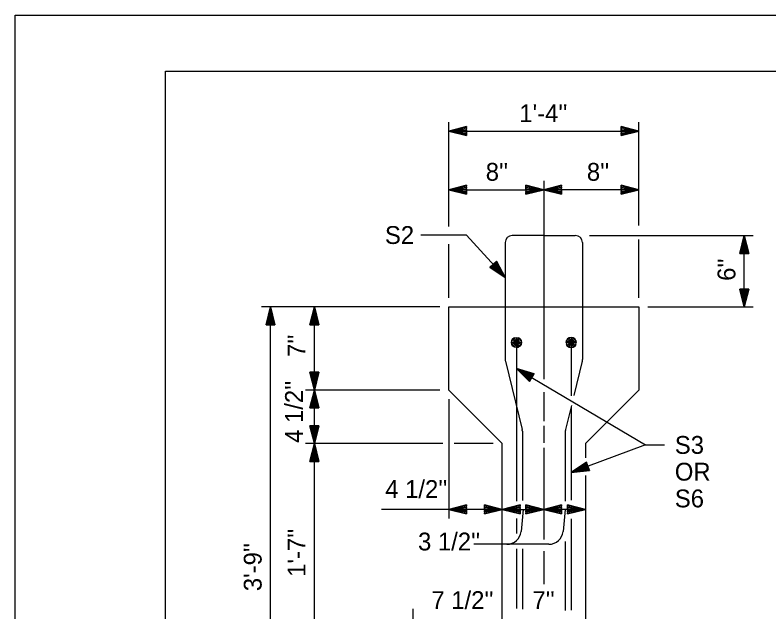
# Model space of a CAD drawing. Extents: x 0 to 34.7, y 0 to 24.5.
# Drawn here: x 0 to 5.29, y 17.82 to 22 of the extents above; entities that cross this region are included whole.
import ezdxf

# ---------------------------------------------------------------- set-up
doc = ezdxf.new("R2010")
doc.units = 0
for name, color, linetype in [('Dimension Lines', 7, 'Continuous'), ('Mis Center Lines', 7, 'Continuous'), ('Plan Sheet', 7, 'Continuous'), ('Plot Shape', 7, 'Continuous'), ('Rebar Lines', 7, 'Continuous'), ('Sup Concrete Girder Lines', 7, 'Continuous'), ('Text', 7, 'Continuous'), ('User Information Notes', 7, 'Continuous')]:
    doc.layers.add(name, color=color, linetype=linetype)

msp = doc.modelspace()

# ---------------------------------------------------------------- linework, layer by layer
at = {"layer": 'Dimension Lines'}
for p, q in [((3.0402, 20.5176), (3.0402, 21.2501)), ((4.3736, 20.5246), (4.3736, 21.2501)), ((3.0402, 21.1871), (4.3736, 21.1871)), ((3.0402, 20.7765), (3.7069, 20.7765)), ((4.3736, 20.7765), (3.7069, 20.7765)), ((4.0277, 20.4554), (5.1756, 20.4554)), ((5.1126, 19.9554), (5.1126, 20.4554)), ((4.3736, 20.0184), (4.3736, 20.4262)), ((3.0402, 20.0184), (3.0402, 20.3943)), ((2.9772, 19.9554), (1.728, 19.9554)), ((1.791, 16.2054), (1.791, 19.9554)), ((2.0983, 19.372), (2.0983, 19.9554)), ((4.4366, 19.9554), (5.1756, 19.9554)), ((2.9772, 19.372), (2.0353, 19.372)), ((2.0983, 18.997), (2.0983, 19.372)), ((3.0402, 19.309), (3.0402, 18.4727)), ((2.9991, 18.997), (2.0353, 18.997)), ((2.0983, 17.4137), (2.0983, 18.997)), ((3.3522, 18.997), (3.0775, 18.997)), ((4.4193, 18.9881), (3.8988, 18.7948)), ((3.4152, 18.5357), (2.5691, 18.5357)), ((3.4152, 18.5357), (3.7069, 18.5357)), ((3.5613, 18.5357), (3.5472, 18.3822)), ((3.9986, 18.5357), (3.7069, 18.5357)), ((3.8563, 18.5357), (3.8423, 18.3822)), ((3.7427, 18.2914), (3.2154, 18.2914)), ((2.7902, 16.8517), (2.7902, 17.8384))]:
    msp.add_line(p, q, dxfattribs=at)
for points in [[(3.1652, 21.1871), (3.1652, 21.1809), (3.0402, 21.1871), (3.1652, 21.1746), (3.1652, 21.1684), (3.0402, 21.1871), (3.1652, 21.1621), (3.1652, 21.1559), (3.0402, 21.1871), (3.1652, 21.2184), (3.1652, 21.2121), (3.0402, 21.1871), (3.1652, 21.2059), (3.1652, 21.1996), (3.0402, 21.1871), (3.1652, 21.1934), (3.1652, 21.1559), (3.1652, 21.2184), (3.0402, 21.1871), (3.1652, 21.1559)], [(4.2486, 21.1871), (4.2486, 21.1934), (4.3736, 21.1871), (4.2486, 21.1996), (4.2486, 21.2059), (4.3736, 21.1871), (4.2486, 21.2121), (4.2486, 21.2184), (4.3736, 21.1871), (4.2486, 21.1559), (4.2486, 21.1621), (4.3736, 21.1871), (4.2486, 21.1684), (4.2486, 21.1746), (4.3736, 21.1871), (4.2486, 21.1809), (4.2486, 21.2184), (4.2486, 21.1559), (4.3736, 21.1871), (4.2486, 21.2184)], [(3.1652, 20.7765), (3.1652, 20.7702), (3.0402, 20.7765), (3.1652, 20.764), (3.1652, 20.7577), (3.0402, 20.7765), (3.1652, 20.7515), (3.1652, 20.7452), (3.0402, 20.7765), (3.1652, 20.8077), (3.1652, 20.8015), (3.0402, 20.7765), (3.1652, 20.7952), (3.1652, 20.789), (3.0402, 20.7765), (3.1652, 20.7827), (3.1652, 20.7452), (3.1652, 20.8077), (3.0402, 20.7765), (3.1652, 20.7452)], [(3.5819, 20.7765), (3.5819, 20.7827), (3.7069, 20.7765), (3.5819, 20.789), (3.5819, 20.7952), (3.7069, 20.7765), (3.5819, 20.8015), (3.5819, 20.8077), (3.7069, 20.7765), (3.5819, 20.7452), (3.5819, 20.7515), (3.7069, 20.7765), (3.5819, 20.7577), (3.5819, 20.764), (3.7069, 20.7765), (3.5819, 20.7702), (3.5819, 20.8077), (3.5819, 20.7452), (3.7069, 20.7765), (3.5819, 20.8077)], [(3.8319, 20.7765), (3.8319, 20.7702), (3.7069, 20.7765), (3.8319, 20.764), (3.8319, 20.7577), (3.7069, 20.7765), (3.8319, 20.7515), (3.8319, 20.7452), (3.7069, 20.7765), (3.8319, 20.8077), (3.8319, 20.8015), (3.7069, 20.7765), (3.8319, 20.7952), (3.8319, 20.789), (3.7069, 20.7765), (3.8319, 20.7827), (3.8319, 20.7452), (3.8319, 20.8077), (3.7069, 20.7765), (3.8319, 20.7452)], [(4.2486, 20.7765), (4.2486, 20.7827), (4.3736, 20.7765), (4.2486, 20.789), (4.2486, 20.7952), (4.3736, 20.7765), (4.2486, 20.8015), (4.2486, 20.8077), (4.3736, 20.7765), (4.2486, 20.7452), (4.2486, 20.7515), (4.3736, 20.7765), (4.2486, 20.7577), (4.2486, 20.764), (4.3736, 20.7765), (4.2486, 20.7702), (4.2486, 20.8077), (4.2486, 20.7452), (4.3736, 20.7765), (4.2486, 20.8077)], [(3.4361, 20.1618), (3.1643, 20.4587), (2.845, 20.4587)], [(5.1126, 20.3304), (5.1063, 20.3304), (5.1126, 20.4554), (5.1001, 20.3304), (5.0938, 20.3304), (5.1126, 20.4554), (5.0876, 20.3304), (5.0813, 20.3304), (5.1126, 20.4554), (5.1438, 20.3304), (5.1376, 20.3304), (5.1126, 20.4554), (5.1313, 20.3304), (5.1251, 20.3304), (5.1126, 20.4554), (5.1188, 20.3304), (5.0813, 20.3304), (5.1438, 20.3304), (5.1126, 20.4554), (5.0813, 20.3304)], [(3.3517, 20.254), (3.3563, 20.2582), (3.4361, 20.1618), (3.3609, 20.2624), (3.3655, 20.2667), (3.4361, 20.1618), (3.3702, 20.2709), (3.3747, 20.2751), (3.4361, 20.1618), (3.3287, 20.2329), (3.3333, 20.2371), (3.4361, 20.1618), (3.3379, 20.2414), (3.3425, 20.2456), (3.4361, 20.1618), (3.3471, 20.2498), (3.3747, 20.2751), (3.3287, 20.2329), (3.4361, 20.1618), (3.3747, 20.2751)], [(5.1126, 20.0804), (5.1188, 20.0804), (5.1126, 19.9554), (5.1251, 20.0804), (5.1313, 20.0804), (5.1126, 19.9554), (5.1376, 20.0804), (5.1438, 20.0804), (5.1126, 19.9554), (5.0813, 20.0804), (5.0876, 20.0804), (5.1126, 19.9554), (5.0938, 20.0804), (5.1001, 20.0804), (5.1126, 19.9554), (5.1063, 20.0804), (5.1438, 20.0804), (5.0813, 20.0804), (5.1126, 19.9554), (5.1438, 20.0804)], [(1.791, 19.8304), (1.7847, 19.8304), (1.791, 19.9554), (1.7785, 19.8304), (1.7722, 19.8304), (1.791, 19.9554), (1.766, 19.8304), (1.7597, 19.8304), (1.791, 19.9554), (1.8222, 19.8304), (1.816, 19.8304), (1.791, 19.9554), (1.8097, 19.8304), (1.8035, 19.8304), (1.791, 19.9554), (1.7972, 19.8304), (1.7597, 19.8304), (1.8222, 19.8304), (1.791, 19.9554), (1.7597, 19.8304)], [(2.0983, 19.8304), (2.092, 19.8304), (2.0983, 19.9554), (2.0858, 19.8304), (2.0795, 19.8304), (2.0983, 19.9554), (2.0733, 19.8304), (2.067, 19.8304), (2.0983, 19.9554), (2.1295, 19.8304), (2.1233, 19.8304), (2.0983, 19.9554), (2.117, 19.8304), (2.1108, 19.8304), (2.0983, 19.9554), (2.1045, 19.8304), (2.067, 19.8304), (2.1295, 19.8304), (2.0983, 19.9554), (2.067, 19.8304)], [(3.515, 19.5232), (4.4193, 18.9881), (4.5538, 18.9881)], [(3.6226, 19.4595), (3.6194, 19.4542), (3.515, 19.5232), (3.6162, 19.4487), (3.613, 19.4434), (3.515, 19.5232), (3.6099, 19.438), (3.6067, 19.4326), (3.515, 19.5232), (3.6385, 19.4864), (3.6353, 19.481), (3.515, 19.5232), (3.6321, 19.4757), (3.629, 19.4703), (3.515, 19.5232), (3.6258, 19.4649), (3.6067, 19.4326), (3.6385, 19.4864), (3.515, 19.5232), (3.6067, 19.4326)], [(2.0983, 19.497), (2.1045, 19.497), (2.0983, 19.372), (2.1108, 19.497), (2.117, 19.497), (2.0983, 19.372), (2.1233, 19.497), (2.1295, 19.497), (2.0983, 19.372), (2.067, 19.497), (2.0733, 19.497), (2.0983, 19.372), (2.0795, 19.497), (2.0858, 19.497), (2.0983, 19.372), (2.092, 19.497), (2.1295, 19.497), (2.067, 19.497), (2.0983, 19.372), (2.1295, 19.497)], [(2.0983, 19.247), (2.092, 19.247), (2.0983, 19.372), (2.0858, 19.247), (2.0795, 19.247), (2.0983, 19.372), (2.0733, 19.247), (2.067, 19.247), (2.0983, 19.372), (2.1295, 19.247), (2.1233, 19.247), (2.0983, 19.372), (2.117, 19.247), (2.1108, 19.247), (2.0983, 19.372), (2.1045, 19.247), (2.067, 19.247), (2.1295, 19.247), (2.0983, 19.372), (2.067, 19.247)], [(2.0983, 19.122), (2.1045, 19.122), (2.0983, 18.997), (2.1108, 19.122), (2.117, 19.122), (2.0983, 18.997), (2.1233, 19.122), (2.1295, 19.122), (2.0983, 18.997), (2.067, 19.122), (2.0733, 19.122), (2.0983, 18.997), (2.0795, 19.122), (2.0858, 19.122), (2.0983, 18.997), (2.092, 19.122), (2.1295, 19.122), (2.067, 19.122), (2.0983, 18.997), (2.1295, 19.122)], [(2.0983, 18.872), (2.092, 18.872), (2.0983, 18.997), (2.0858, 18.872), (2.0795, 18.872), (2.0983, 18.997), (2.0733, 18.872), (2.067, 18.872), (2.0983, 18.997), (2.1295, 18.872), (2.1233, 18.872), (2.0983, 18.997), (2.117, 18.872), (2.1108, 18.872), (2.0983, 18.997), (2.1045, 18.872), (2.067, 18.872), (2.1295, 18.872), (2.0983, 18.997), (2.067, 18.872)], [(4.0159, 18.8383), (4.0181, 18.8325), (3.8988, 18.7948), (4.0203, 18.8266), (4.0225, 18.8208), (3.8988, 18.7948), (4.0246, 18.8149), (4.0268, 18.8091), (3.8988, 18.7948), (4.0051, 18.8677), (4.0072, 18.8618), (3.8988, 18.7948), (4.0094, 18.8559), (4.0116, 18.85), (3.8988, 18.7948), (4.0138, 18.8442), (4.0268, 18.8091), (4.0051, 18.8677), (3.8988, 18.7948), (4.0268, 18.8091)], [(3.1652, 18.5357), (3.1652, 18.5294), (3.0402, 18.5357), (3.1652, 18.5232), (3.1652, 18.5169), (3.0402, 18.5357), (3.1652, 18.5107), (3.1652, 18.5044), (3.0402, 18.5357), (3.1652, 18.5669), (3.1652, 18.5607), (3.0402, 18.5357), (3.1652, 18.5544), (3.1652, 18.5482), (3.0402, 18.5357), (3.1652, 18.5419), (3.1652, 18.5044), (3.1652, 18.5669), (3.0402, 18.5357), (3.1652, 18.5044)], [(3.2902, 18.5357), (3.2902, 18.5419), (3.4152, 18.5357), (3.2902, 18.5482), (3.2902, 18.5544), (3.4152, 18.5357), (3.2902, 18.5607), (3.2902, 18.5669), (3.4152, 18.5357), (3.2902, 18.5044), (3.2902, 18.5107), (3.4152, 18.5357), (3.2902, 18.5169), (3.2902, 18.5232), (3.4152, 18.5357), (3.2902, 18.5294), (3.2902, 18.5669), (3.2902, 18.5044), (3.4152, 18.5357), (3.2902, 18.5669)], [(3.5402, 18.5357), (3.5402, 18.5294), (3.4152, 18.5357), (3.5402, 18.5232), (3.5402, 18.5169), (3.4152, 18.5357), (3.5402, 18.5107), (3.5402, 18.5044), (3.4152, 18.5357), (3.5402, 18.5669), (3.5402, 18.5607), (3.4152, 18.5357), (3.5402, 18.5544), (3.5402, 18.5482), (3.4152, 18.5357), (3.5402, 18.5419), (3.5402, 18.5044), (3.5402, 18.5669), (3.4152, 18.5357), (3.5402, 18.5044)], [(3.5819, 18.5357), (3.5819, 18.5419), (3.7069, 18.5357), (3.5819, 18.5482), (3.5819, 18.5544), (3.7069, 18.5357), (3.5819, 18.5607), (3.5819, 18.5669), (3.7069, 18.5357), (3.5819, 18.5044), (3.5819, 18.5107), (3.7069, 18.5357), (3.5819, 18.5169), (3.5819, 18.5232), (3.7069, 18.5357), (3.5819, 18.5294), (3.5819, 18.5669), (3.5819, 18.5044), (3.7069, 18.5357), (3.5819, 18.5669)], [(3.8319, 18.5357), (3.8319, 18.5294), (3.7069, 18.5357), (3.8319, 18.5232), (3.8319, 18.5169), (3.7069, 18.5357), (3.8319, 18.5107), (3.8319, 18.5044), (3.7069, 18.5357), (3.8319, 18.5669), (3.8319, 18.5607), (3.7069, 18.5357), (3.8319, 18.5544), (3.8319, 18.5482), (3.7069, 18.5357), (3.8319, 18.5419), (3.8319, 18.5044), (3.8319, 18.5669), (3.7069, 18.5357), (3.8319, 18.5044)], [(3.8736, 18.5357), (3.8736, 18.5419), (3.9986, 18.5357), (3.8736, 18.5482), (3.8736, 18.5544), (3.9986, 18.5357), (3.8736, 18.5607), (3.8736, 18.5669), (3.9986, 18.5357), (3.8736, 18.5044), (3.8736, 18.5107), (3.9986, 18.5357), (3.8736, 18.5169), (3.8736, 18.5232), (3.9986, 18.5357), (3.8736, 18.5294), (3.8736, 18.5669), (3.8736, 18.5044), (3.9986, 18.5357), (3.8736, 18.5669)]]:
    msp.add_lwpolyline(points, dxfattribs=at)
for centre in [(3.4476, 18.3914), (3.7427, 18.3914)]:
    msp.add_arc(centre, 0.1, 270, 354.7747, dxfattribs=at)
at = {"layer": 'Mis Center Lines'}
for p, q in [((3.7069, 20.8395), (3.7069, 19.4475)), ((3.7069, 19.3579), (3.7069, 19.1544)), ((3.7069, 19.1212), (3.7069, 19.0022)), ((3.7069, 18.9667), (3.7069, 18.3245)), ((3.7069, 18.2434), (3.7069, 18.011))]:
    msp.add_line(p, q, dxfattribs=at)
at = {"layer": 'Plan Sheet'}
for p, q in [((0, 22), (0, 22)), ((1.0541, 0.6061), (1.0541, 21.6061)), ((1.0541, 21.6061), (33.0544, 21.6061))]:
    msp.add_line(p, q, dxfattribs=at)
at = {"layer": 'Plot Shape'}
msp.add_lwpolyline([(0, 22), (33.0632, 22), (33.0632, 0), (0, 0)], close=True, dxfattribs=at)
at = {"layer": 'Rebar Lines'}
for p, q in [((3.7069, 20.4554), (3.4861, 20.4554)), ((3.7069, 20.4554), (3.9277, 20.4554)), ((3.4361, 20.4054), (3.4361, 19.5864)), ((3.9777, 20.4054), (3.9777, 19.5864)), ((3.515, 19.7054), (3.515, 18.5932)), ((3.8988, 19.7054), (3.8988, 19.3327)), ((3.4376, 19.5745), (3.555, 19.0967)), ((3.9762, 19.5745), (3.9172, 19.3343)), ((3.9002, 19.265), (3.8588, 19.0967)), ((3.8988, 19.257), (3.8988, 18.6016)), ((3.5564, 19.0847), (3.5564, 18.5987)), ((3.8574, 19.0847), (3.8574, 18.5932)), ((3.515, 18.4727), (3.515, 18.3662)), ((3.8988, 18.4699), (3.8988, 17.8308)), ((3.8574, 18.3103), (3.8574, 17.8286)), ((3.515, 18.2598), (3.515, 17.8421)), ((3.5564, 18.2598), (3.5564, 17.8376))]:
    msp.add_line(p, q, dxfattribs=at)
for points in [[(3.515, 19.7406), (3.5284, 19.7379), (3.5399, 19.7303), (3.5476, 19.7189), (3.5502, 19.7054), (3.5476, 19.6919), (3.5399, 19.6805), (3.5285, 19.6729), (3.515, 19.6702), (3.5016, 19.6729), (3.4901, 19.6805), (3.4825, 19.6919), (3.4797, 19.7054), (3.4825, 19.7189), (3.4901, 19.7303), (3.5015, 19.7379), (3.515, 19.7406), (3.515, 19.7054), (3.515, 19.6702), (3.5285, 19.6729), (3.515, 19.7054), (3.5399, 19.6805), (3.5476, 19.6919), (3.515, 19.7054), (3.5502, 19.7054), (3.5476, 19.7189), (3.515, 19.7054), (3.5399, 19.7303), (3.5284, 19.7379), (3.515, 19.7054), (3.5015, 19.7379), (3.4901, 19.7303), (3.515, 19.7054), (3.4825, 19.7189), (3.4797, 19.7054), (3.515, 19.7054), (3.4825, 19.6919), (3.4901, 19.6805), (3.515, 19.7054), (3.5016, 19.6729)], [(3.8988, 19.7406), (3.8853, 19.7379), (3.8739, 19.7303), (3.8662, 19.7189), (3.8636, 19.7054), (3.8662, 19.6919), (3.8739, 19.6805), (3.8853, 19.6729), (3.8988, 19.6702), (3.9122, 19.6729), (3.9237, 19.6805), (3.9313, 19.6919), (3.934, 19.7054), (3.9313, 19.7189), (3.9237, 19.7303), (3.9123, 19.7379), (3.8988, 19.7406), (3.8988, 19.7054), (3.8988, 19.6702), (3.8853, 19.6729), (3.8988, 19.7054), (3.8739, 19.6805), (3.8662, 19.6919), (3.8988, 19.7054), (3.8636, 19.7054), (3.8662, 19.7189), (3.8988, 19.7054), (3.8739, 19.7303), (3.8853, 19.7379), (3.8988, 19.7054), (3.9123, 19.7379), (3.9237, 19.7303), (3.8988, 19.7054), (3.9313, 19.7189), (3.934, 19.7054), (3.8988, 19.7054), (3.9313, 19.6919), (3.9237, 19.6805), (3.8988, 19.7054), (3.9122, 19.6729)]]:
    msp.add_lwpolyline(points, dxfattribs=at)
for centre, start, end in [((3.4861, 20.4054), 90, 180), ((3.9277, 20.4054), 0, 90), ((3.4861, 19.5864), 180, 193.8065), ((3.9277, 19.5864), 346.1935, 0), ((3.5064, 19.0847), 0, 13.8052), ((3.9074, 19.0847), 166.1948, 180)]:
    msp.add_arc(centre, 0.05, start, end, dxfattribs=at)
at = {"layer": 'Sup Concrete Girder Lines'}
for points in [[(3.9986, 18.7724), (3.9986, 17.4137), (4.6236, 16.7887), (4.6236, 16.2054), (3.7069, 16.2054), (2.7902, 16.2054), (2.7902, 16.7887), (3.4152, 17.4137), (3.4152, 18.997), (3.0402, 19.372), (3.0402, 19.9554)], [(3.0402, 19.9554), (3.7069, 19.9554), (4.3736, 19.9554), (4.3736, 19.372), (3.9986, 18.997), (3.9986, 18.8985)]]:
    msp.add_lwpolyline(points, dxfattribs=at)
at = {"layer": 'User Information Notes'}
msp.add_line((1.0541, 21.6061), (1.0541, 21.6061), dxfattribs=at)

# ---------------------------------------------------------------- texts
at = {"layer": 'Text'}
for s, p in [("1'-4''", (3.5352, 21.2496)), ("8''", (3.2998, 20.839)), ("8''", (4.0088, 20.839)), ('S2', (2.593, 20.3962)), ('S3', (4.6254, 18.9253)), ('OR', (4.6254, 18.7378)), ("4 1/2''", (2.5952, 18.616)), ('S6', (4.6254, 18.5503)), ("3 1/2''", (2.8251, 18.2483)), ("7 1/2''", (2.9187, 17.8379)), ("7''", (3.6268, 17.8379))]:
    msp.add_text(s, height=0.125, dxfattribs=at).set_placement(p)
for s, p in [("6''", (5.0501, 20.1377)), ("7''", (2.0358, 19.6046)), ("4 1/2''", (2.0179, 19.0022)), ("1'-7''", (2.0358, 18.0635)), ("3'-9''", (1.7285, 17.9631))]:
    msp.add_text(s, height=0.125, rotation=90, dxfattribs=at).set_placement(p)

doc.saveas('drawing.dxf')
